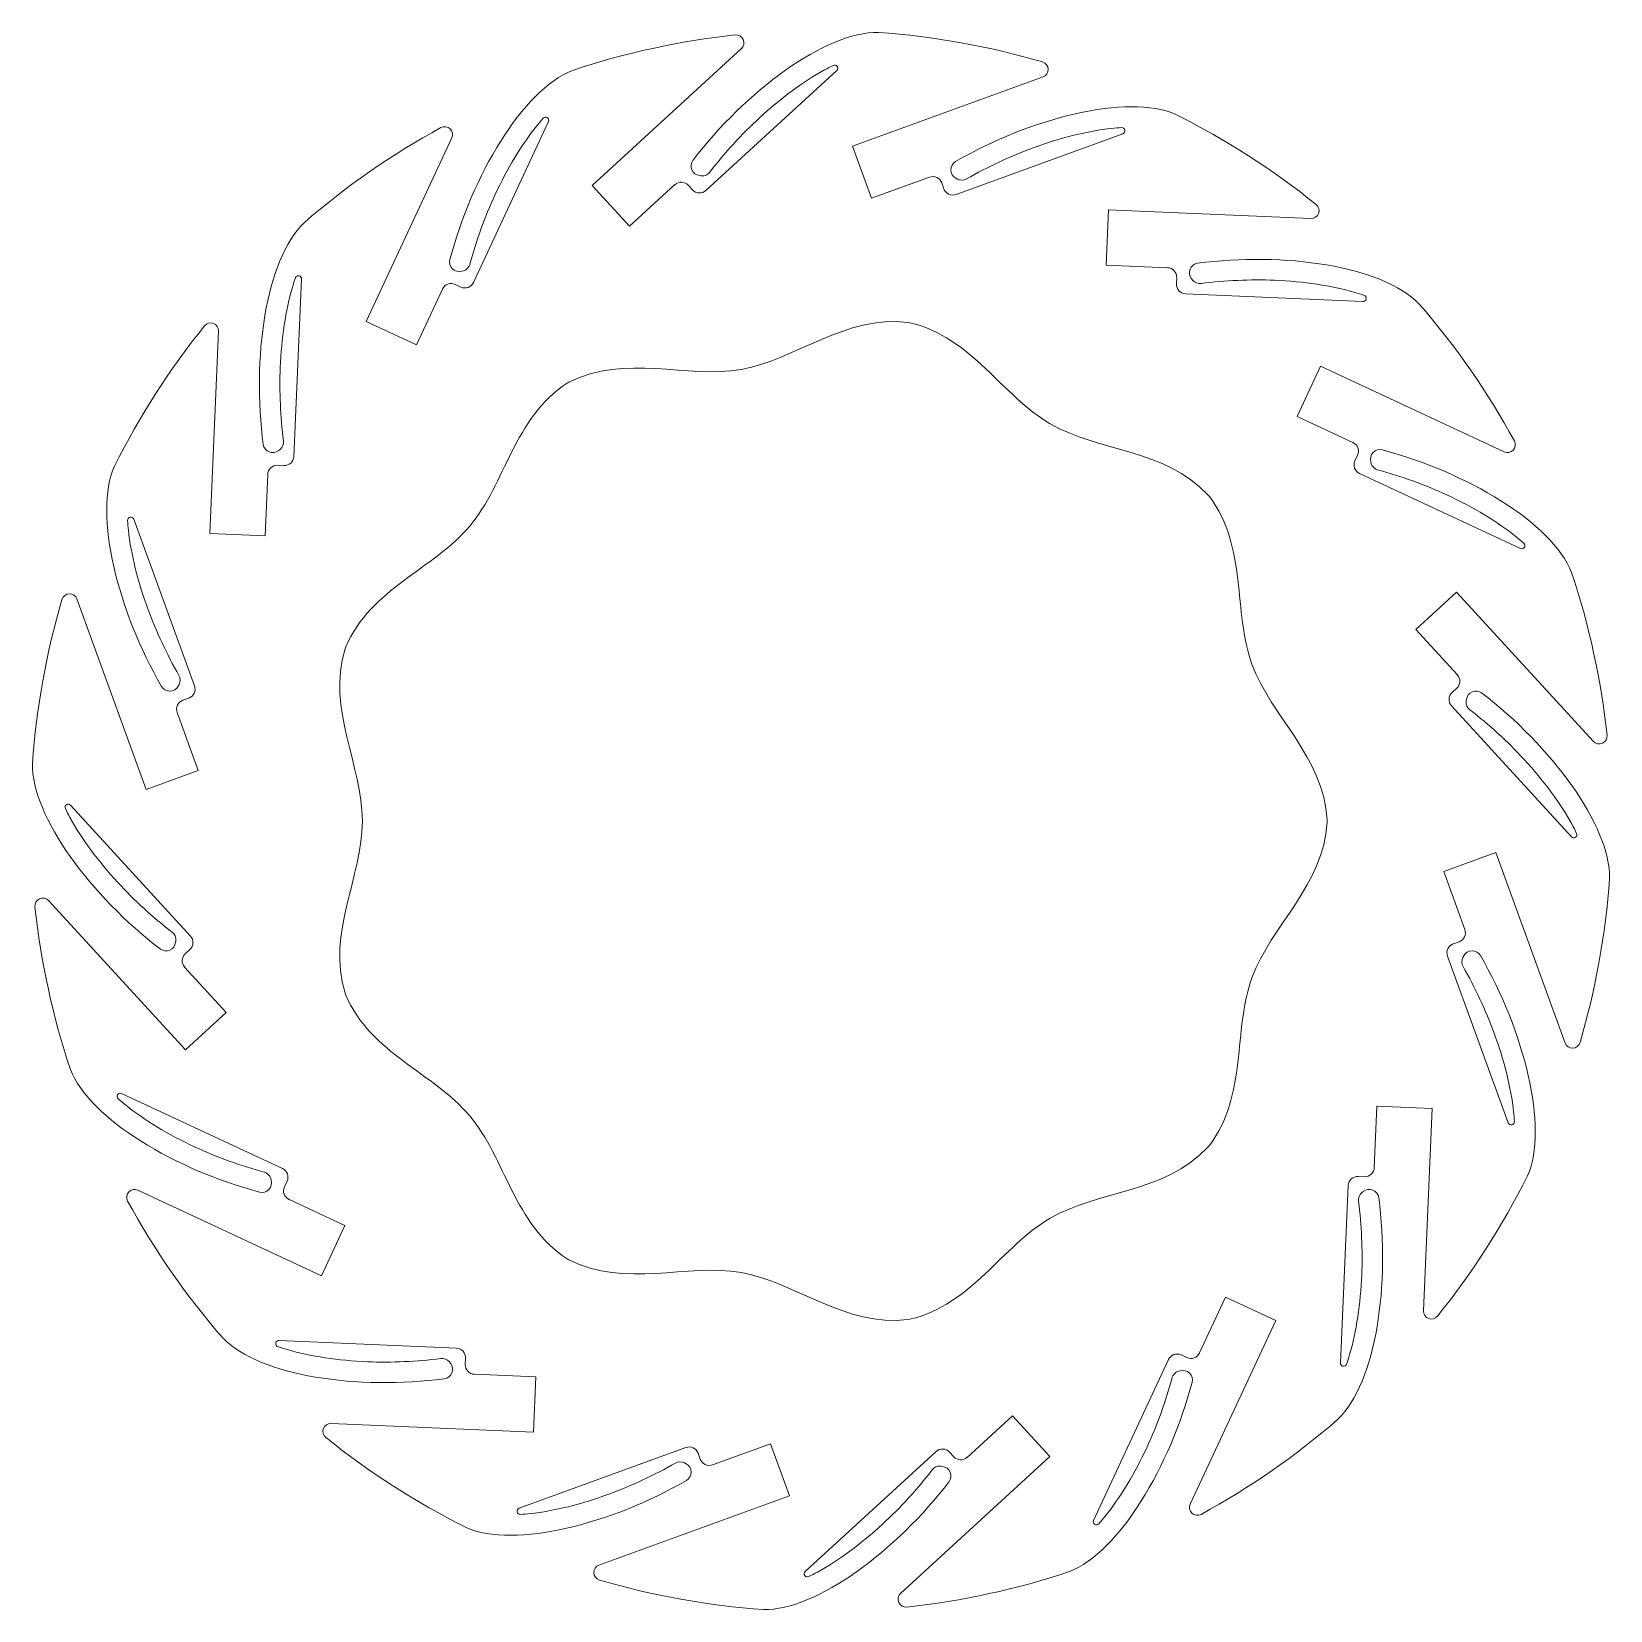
# Model space of a CAD drawing. Header units: millimetres. Extents: x -49.9 to 49.9, y -49.9 to 49.9.
import ezdxf

# ---------------------------------------------------------------- set-up
doc = ezdxf.new("R2010")
doc.units = ezdxf.units.MM

msp = doc.modelspace()

# ---------------------------------------------------------------- linework, layer by layer
at = {"color": 7, "linetype": 'Continuous', "lineweight": 15}
for p, q in [((-5.034, 48.839), (-14.48, 40.184)), ((-7.274, 39.869), (1.002, 47.452)), ((14.039, 47.048), (2, 42.666)), ((-21.978, 34.05), (-17.234, 44.224)), ((-23.341, 43.195), (-28.755, 31.584)), ((8.537, 39.618), (19.085, 43.457)), ((2, 42.666), (3.197, 39.377)), ((-14.48, 40.184), (-12.115, 37.603)), ((-9.24, 40.238), (-12.115, 37.603)), ((-8.122, 39.906), (-8.392, 40.201)), ((-7.569, 40.801), (-7.685, 40.814)), ((6.862, 40.711), (3.197, 39.377)), ((7.768, 39.976), (7.631, 40.352)), ((8.621, 40.592), (8.519, 40.648)), ((18.175, 38.653), (18.023, 35.156)), ((30.975, 38.094), (18.175, 38.653)), ((21.919, 34.986), (18.023, 35.156)), ((-33.335, 23.048), (-32.846, 34.262)), ((-22.607, 34.799), (-22.719, 34.767)), ((22.475, 33.961), (22.492, 34.36)), ((23.499, 34.203), (23.426, 34.294)), ((-23.935, 33.639), (-25.583, 30.104)), ((-22.775, 33.76), (-23.137, 33.929)), ((23.048, 33.335), (34.262, 32.846)), ((-38.094, 30.975), (-38.653, 18.175)), ((-28.755, 31.584), (-25.583, 30.104)), ((5.624, 31.502), (5.489, 31.526)), ((31.584, 28.755), (30.104, 25.583)), ((43.195, 23.341), (31.584, 28.755)), ((-15.94, 27.747), (-16.06, 27.678)), ((33.639, 23.935), (30.104, 25.583)), ((-34.203, 23.499), (-34.294, 23.426)), ((33.76, 22.775), (33.929, 23.137)), ((-33.961, 22.475), (-34.36, 22.492)), ((34.05, 21.978), (44.224, 17.234)), ((34.799, 22.607), (34.767, 22.719)), ((-34.986, 21.919), (-35.156, 18.023)), ((24.558, 20.516), (24.469, 20.622)), ((-39.618, 8.537), (-43.457, 19.085)), ((-38.653, 18.175), (-35.156, 18.023)), ((-47.048, 14.039), (-42.666, 2)), ((40.184, 14.48), (37.603, 12.115)), ((48.839, 5.034), (40.184, 14.48)), ((40.238, 9.24), (37.603, 12.115)), ((-30.047, 11.009), (-30.094, 10.88)), ((-40.592, 8.621), (-40.648, 8.519)), ((39.906, 8.122), (40.201, 8.392)), ((-39.976, 7.768), (-40.352, 7.631)), ((39.869, 7.274), (47.452, -1.002)), ((40.801, 7.569), (40.814, 7.685)), ((-40.711, 6.862), (-39.377, 3.197)), ((-42.666, 2), (-39.377, 3.197)), ((-39.869, -7.274), (-47.452, 1.002)), ((32, -0.069), (32, 0.069)), ((42.666, -2), (39.377, -3.197)), ((47.048, -14.039), (42.666, -2)), ((40.711, -6.862), (39.377, -3.197)), ((-48.839, -5.034), (-40.184, -14.48)), ((-40.801, -7.569), (-40.814, -7.685)), ((39.976, -7.768), (40.352, -7.631)), ((-39.906, -8.122), (-40.201, -8.392)), ((39.618, -8.537), (43.457, -19.085)), ((40.592, -8.621), (40.648, -8.519)), ((-40.238, -9.24), (-37.603, -12.115)), ((-30.094, -10.88), (-30.047, -11.009)), ((-40.184, -14.48), (-37.603, -12.115)), ((-34.05, -21.978), (-44.224, -17.234)), ((34.986, -21.919), (35.156, -18.023)), ((38.653, -18.175), (35.156, -18.023)), ((38.094, -30.975), (38.653, -18.175)), ((24.469, -20.622), (24.558, -20.516)), ((-34.799, -22.607), (-34.767, -22.719)), ((-33.76, -22.775), (-33.929, -23.137)), ((33.961, -22.475), (34.36, -22.492)), ((-43.195, -23.341), (-31.584, -28.755)), ((-33.639, -23.935), (-30.104, -25.583)), ((33.335, -23.048), (32.846, -34.262)), ((34.203, -23.499), (34.294, -23.426)), ((-31.584, -28.755), (-30.104, -25.583)), ((-16.06, -27.678), (-15.94, -27.747)), ((23.935, -33.639), (25.583, -30.104)), ((28.755, -31.584), (25.583, -30.104)), ((5.489, -31.526), (5.624, -31.502)), ((23.341, -43.195), (28.755, -31.584)), ((-23.048, -33.335), (-34.262, -32.846)), ((22.775, -33.76), (23.137, -33.929)), ((-23.499, -34.203), (-23.426, -34.294)), ((-22.475, -33.961), (-22.492, -34.36)), ((21.978, -34.05), (17.234, -44.224)), ((22.607, -34.799), (22.719, -34.767)), ((-21.919, -34.986), (-18.023, -35.156)), ((-18.175, -38.653), (-18.023, -35.156)), ((9.24, -40.238), (12.115, -37.603)), ((14.48, -40.184), (12.115, -37.603)), ((-30.975, -38.094), (-18.175, -38.653)), ((-8.537, -39.618), (-19.085, -43.457)), ((-6.862, -40.711), (-3.197, -39.377)), ((-2, -42.666), (-3.197, -39.377)), ((7.274, -39.869), (-1.002, -47.452)), ((8.122, -39.906), (8.392, -40.201)), ((-8.621, -40.592), (-8.519, -40.648)), ((-7.768, -39.976), (-7.631, -40.352)), ((5.034, -48.839), (14.48, -40.184)), ((7.569, -40.801), (7.685, -40.814)), ((-14.039, -47.048), (-2, -42.666))]:
    msp.add_line(p, q, dxfattribs=at)
for centre, radius, start, end in [((0, 0), 50, 96.23001, 108.32815), ((-5.372, 49.208), 0.5, 312.5, 96.23001), ((0, 0), 50, 73.73001, 85.82815), ((13.868, 47.518), 0.5, 290, 73.73001), ((0.867, 47.6), 0.2, 312.5, 115.82226), ((-17.415, 44.308), 0.2, 335, 138.32226), ((0, 0), 50, 51.23001, 63.32815), ((0, 0), 50, 118.73001, 130.82815), ((-23.794, 43.406), 0.5, 335, 118.73001), ((19.016, 43.645), 0.2, 290, 93.32226), ((-7.619, 41.411), 0.6, 142.7342, 263.73288), ((-7.503, 41.398), 0.6, 263.73288, 322.58765), ((8.808, 41.174), 0.6, 120.2342, 241.23288), ((-8.834, 39.795), 0.6, 42.5, 132.5), ((7.067, 40.147), 0.6, 20, 110), ((8.332, 40.182), 0.6, 200, 290), ((8.91, 41.118), 0.6, 241.23288, 300.08765), ((-7.68, 40.311), 0.6, 222.5, 312.5), ((30.997, 38.593), 0.5, 267.5, 51.23001), ((-22.887, 35.343), 0.6, 165.2342, 286.23288), ((-22.774, 35.375), 0.6, 286.23288, 345.08765), ((21.893, 34.387), 0.6, 357.5, 87.5), ((23.894, 34.669), 0.6, 97.7342, 218.73288), ((-33.045, 34.271), 0.2, 357.5, 160.82226), ((-23.391, 33.385), 0.6, 65, 155), ((-22.521, 34.304), 0.6, 245, 335), ((23.074, 33.935), 0.6, 177.5, 267.5), ((23.967, 34.578), 0.6, 218.73288, 277.58765), ((34.271, 33.045), 0.2, 267.5, 70.82226), ((0, 0), 50, 28.73001, 40.82815), ((0, 0), 50, 141.23001, 153.32815), ((-38.593, 30.997), 0.5, 357.5, 141.23001), ((-34.578, 23.967), 0.6, 308.73288, 7.58765), ((43.406, 23.794), 0.5, 245, 28.73001), ((-34.669, 23.894), 0.6, 187.7342, 308.73288), ((-33.935, 23.074), 0.6, 267.5, 357.5), ((33.385, 23.391), 0.6, 335, 65), ((35.343, 22.887), 0.6, 75.2342, 196.23288), ((-34.387, 21.893), 0.6, 87.5, 177.5), ((34.304, 22.521), 0.6, 155, 245), ((35.375, 22.774), 0.6, 196.23288, 255.08765), ((-43.645, 19.016), 0.2, 20, 183.32226), ((44.308, 17.415), 0.2, 245, 48.32226), ((0, 0), 50, 6.23001, 18.32815), ((0, 0), 50, 163.73001, 175.82815), ((-47.518, 13.868), 0.5, 20, 163.73001), ((-41.118, 8.91), 0.6, 331.23288, 30.08765), ((39.795, 8.834), 0.6, 312.5, 42.5), ((-41.174, 8.808), 0.6, 210.2342, 331.23288), ((-40.182, 8.332), 0.6, 290, 20), ((40.311, 7.68), 0.6, 132.5, 222.5), ((41.411, 7.619), 0.6, 52.7342, 173.73288), ((-40.147, 7.067), 0.6, 110, 200), ((41.398, 7.503), 0.6, 173.73288, 232.58765), ((49.208, 5.372), 0.5, 222.5, 6.23001), ((-47.6, 0.867), 0.2, 42.5, 205.82226), ((47.6, -0.867), 0.2, 222.5, 25.82226), ((0, 0), 50, 343.73001, 355.82815), ((-49.208, -5.372), 0.5, 42.5, 186.23001), ((0, 0), 50, 186.23001, 198.32815), ((40.147, -7.067), 0.6, 290, 20), ((-41.411, -7.619), 0.6, 232.7342, 353.73288), ((-41.398, -7.503), 0.6, 353.73288, 52.58765), ((-40.311, -7.68), 0.6, 312.5, 42.5), ((40.182, -8.332), 0.6, 110, 200), ((-39.795, -8.834), 0.6, 132.5, 222.5), ((41.118, -8.91), 0.6, 151.23288, 210.08765), ((41.174, -8.808), 0.6, 30.2342, 151.23288), ((47.518, -13.868), 0.5, 200, 343.73001), ((-44.308, -17.415), 0.2, 65, 228.32226), ((43.645, -19.016), 0.2, 200, 3.32226), ((34.387, -21.893), 0.6, 267.5, 357.5), ((-35.343, -22.887), 0.6, 255.2342, 16.23288), ((-35.375, -22.774), 0.6, 16.23288, 75.08765), ((-34.304, -22.521), 0.6, 335, 65), ((33.935, -23.074), 0.6, 87.5, 177.5), ((0, 0), 50, 321.23001, 333.32815), ((-43.406, -23.794), 0.5, 65, 208.73001), ((-33.385, -23.391), 0.6, 155, 245), ((34.578, -23.967), 0.6, 128.73288, 187.58765), ((34.669, -23.894), 0.6, 7.7342, 128.73288), ((0, 0), 50, 208.73001, 220.82815), ((38.593, -30.997), 0.5, 177.5, 321.23001), ((-34.271, -33.045), 0.2, 87.5, 250.82226), ((-23.074, -33.935), 0.6, 357.5, 87.5), ((22.521, -34.304), 0.6, 65, 155), ((23.391, -33.385), 0.6, 245, 335), ((-23.967, -34.578), 0.6, 38.73288, 97.58765), ((-23.894, -34.669), 0.6, 277.7342, 38.73288), ((-21.893, -34.387), 0.6, 177.5, 267.5), ((22.774, -35.375), 0.6, 106.23288, 165.08765), ((22.887, -35.343), 0.6, 345.2342, 106.23288), ((33.045, -34.271), 0.2, 177.5, 340.82226), ((0, 0), 50, 298.73001, 310.82815), ((-30.997, -38.593), 0.5, 87.5, 231.23001), ((0, 0), 50, 231.23001, 243.32815), ((-8.332, -40.182), 0.6, 20, 110), ((7.68, -40.311), 0.6, 42.5, 132.5), ((-8.91, -41.118), 0.6, 61.23288, 120.08765), ((-8.808, -41.174), 0.6, 300.2342, 61.23288), ((-7.067, -40.147), 0.6, 200, 290), ((7.503, -41.398), 0.6, 83.73288, 142.58765), ((7.619, -41.411), 0.6, 322.7342, 83.73288), ((8.834, -39.795), 0.6, 222.5, 312.5), ((-19.016, -43.645), 0.2, 110, 273.32226), ((23.794, -43.406), 0.5, 155, 298.73001), ((17.415, -44.308), 0.2, 155, 318.32226), ((-13.868, -47.518), 0.5, 110, 253.73001), ((-0.867, -47.6), 0.2, 132.5, 295.82226), ((0, 0), 50, 276.23001, 288.32815), ((0, 0), 50, 253.73001, 265.82815), ((5.372, -49.208), 0.5, 132.5, 276.23001)]:
    msp.add_arc(centre, radius, start, end, dxfattribs=at)
for points in [[(3.637, 49.868), (0.263, 49.918), (-4.79, 46.121), (-8.097, 41.774)], [(-15.723, 47.464), (-18.86, 46.219), (-22.075, 40.777), (-23.467, 35.496)], [(22.444, 44.68), (19.346, 46.018), (13.224, 44.443), (8.506, 41.693)], [(-32.69, 37.834), (-35.111, 35.483), (-35.999, 29.225), (-35.264, 23.813)], [(37.834, 32.69), (35.483, 35.111), (29.225, 35.999), (23.813, 35.264)], [(5.489, 31.526), (1.519, 32.013), (-4.643, 26.331), (-12.376, 29.563), (-15.94, 27.747)], [(24.469, 20.622), (21.741, 23.547), (13.368, 23.155), (9.522, 30.602), (5.624, 31.502)], [(-16.06, 27.678), (-19.414, 25.5), (-20.482, 17.186), (-28.484, 14.691), (-30.047, 11.009)], [(47.464, 15.723), (46.219, 18.86), (40.777, 22.075), (35.496, 23.467)], [(-44.68, 22.444), (-46.018, 19.346), (-44.443, 13.224), (-41.693, 8.506)], [(32, 0.069), (31.791, 4.063), (25.124, 9.145), (26.965, 17.322), (24.558, 20.516)], [(-30.094, 10.88), (-31.263, 7.055), (-26.737, 0), (-31.263, -7.055), (-30.094, -10.88)], [(49.868, -3.637), (49.918, -0.263), (46.121, 4.79), (41.774, 8.097)], [(-49.868, 3.637), (-49.918, 0.263), (-46.121, -4.79), (-41.774, -8.097)], [(24.558, -20.516), (26.965, -17.322), (25.124, -9.145), (31.791, -4.063), (32, -0.069)], [(44.68, -22.444), (46.018, -19.346), (44.443, -13.224), (41.693, -8.506)], [(-30.047, -11.009), (-28.484, -14.691), (-20.482, -17.186), (-19.414, -25.5), (-16.06, -27.678)], [(-47.464, -15.723), (-46.219, -18.86), (-40.777, -22.075), (-35.496, -23.467)], [(5.624, -31.502), (9.522, -30.602), (13.368, -23.155), (21.741, -23.547), (24.469, -20.622)], [(32.69, -37.834), (35.111, -35.483), (35.999, -29.225), (35.264, -23.813)], [(-15.94, -27.747), (-12.376, -29.563), (-4.643, -26.331), (1.519, -32.013), (5.489, -31.526)], [(-37.834, -32.69), (-35.483, -35.111), (-29.225, -35.999), (-23.813, -35.264)], [(15.723, -47.464), (18.86, -46.219), (22.075, -40.777), (23.467, -35.496)], [(-22.444, -44.68), (-19.346, -46.018), (-13.224, -44.443), (-8.506, -41.693)], [(-3.637, -49.868), (-0.263, -49.918), (4.79, -46.121), (8.097, -41.774)]]:
    msp.add_open_spline(points, degree=3, dxfattribs=at)
for points in [[(0.78, 47.78), (0.598, 47.692), (0.413, 47.597), (-1.105, 46.771), (-2.544, 45.708), (-5.028, 43.415), (-6.102, 42.242), (-7.027, 41.033)], [(-17.564, 44.441), (-17.699, 44.29), (-17.833, 44.132), (-18.92, 42.788), (-19.842, 41.255), (-21.26, 38.186), (-21.803, 36.691), (-22.195, 35.221)], [(19.005, 43.845), (18.803, 43.833), (18.596, 43.816), (16.877, 43.634), (15.142, 43.202), (11.969, 42.034), (10.528, 41.362), (9.211, 40.599)], [(-33.234, 34.337), (-33.301, 34.146), (-33.364, 33.948), (-33.854, 32.29), (-34.119, 30.522), (-34.255, 27.143), (-34.185, 25.555), (-33.984, 24.046)], [(34.337, 33.234), (34.146, 33.301), (33.948, 33.364), (32.29, 33.854), (30.522, 34.119), (27.143, 34.255), (25.555, 34.185), (24.046, 33.984)], [(44.441, 17.564), (44.29, 17.699), (44.132, 17.833), (42.788, 18.92), (41.255, 19.842), (38.186, 21.26), (36.691, 21.803), (35.221, 22.195)], [(-43.845, 19.005), (-43.833, 18.803), (-43.816, 18.596), (-43.634, 16.877), (-43.202, 15.142), (-42.034, 11.969), (-41.362, 10.528), (-40.599, 9.211)], [(47.78, -0.78), (47.692, -0.598), (47.597, -0.413), (46.771, 1.105), (45.708, 2.544), (43.415, 5.028), (42.242, 6.102), (41.033, 7.027)], [(-47.78, 0.78), (-47.692, 0.598), (-47.597, 0.413), (-46.771, -1.105), (-45.708, -2.544), (-43.415, -5.028), (-42.242, -6.102), (-41.033, -7.027)], [(43.845, -19.005), (43.833, -18.803), (43.816, -18.596), (43.634, -16.877), (43.202, -15.142), (42.034, -11.969), (41.362, -10.528), (40.599, -9.211)], [(-44.441, -17.564), (-44.29, -17.699), (-44.132, -17.833), (-42.788, -18.92), (-41.255, -19.842), (-38.186, -21.26), (-36.691, -21.803), (-35.221, -22.195)], [(33.234, -34.337), (33.301, -34.146), (33.364, -33.948), (33.854, -32.29), (34.119, -30.522), (34.255, -27.143), (34.185, -25.555), (33.984, -24.046)], [(-34.337, -33.234), (-34.146, -33.301), (-33.948, -33.364), (-32.29, -33.854), (-30.522, -34.119), (-27.143, -34.255), (-25.555, -34.185), (-24.046, -33.984)], [(17.564, -44.441), (17.699, -44.29), (17.833, -44.132), (18.92, -42.788), (19.842, -41.255), (21.26, -38.186), (21.803, -36.691), (22.195, -35.221)], [(-19.005, -43.845), (-18.803, -43.833), (-18.596, -43.816), (-16.877, -43.634), (-15.142, -43.202), (-11.969, -42.034), (-10.528, -41.362), (-9.211, -40.599)], [(-0.78, -47.78), (-0.598, -47.692), (-0.413, -47.597), (1.105, -46.771), (2.544, -45.708), (5.028, -43.415), (6.102, -42.242), (7.027, -41.033)]]:
    msp.add_open_spline(points, degree=3, knots=[0.2148692, 0.2148692, 0.2148692, 0.2148692, 0.25, 0.25, 0.5, 0.5, 0.7083398, 0.7083398, 0.7083398, 0.7083398], dxfattribs=at)

doc.saveas('drawing.dxf')
